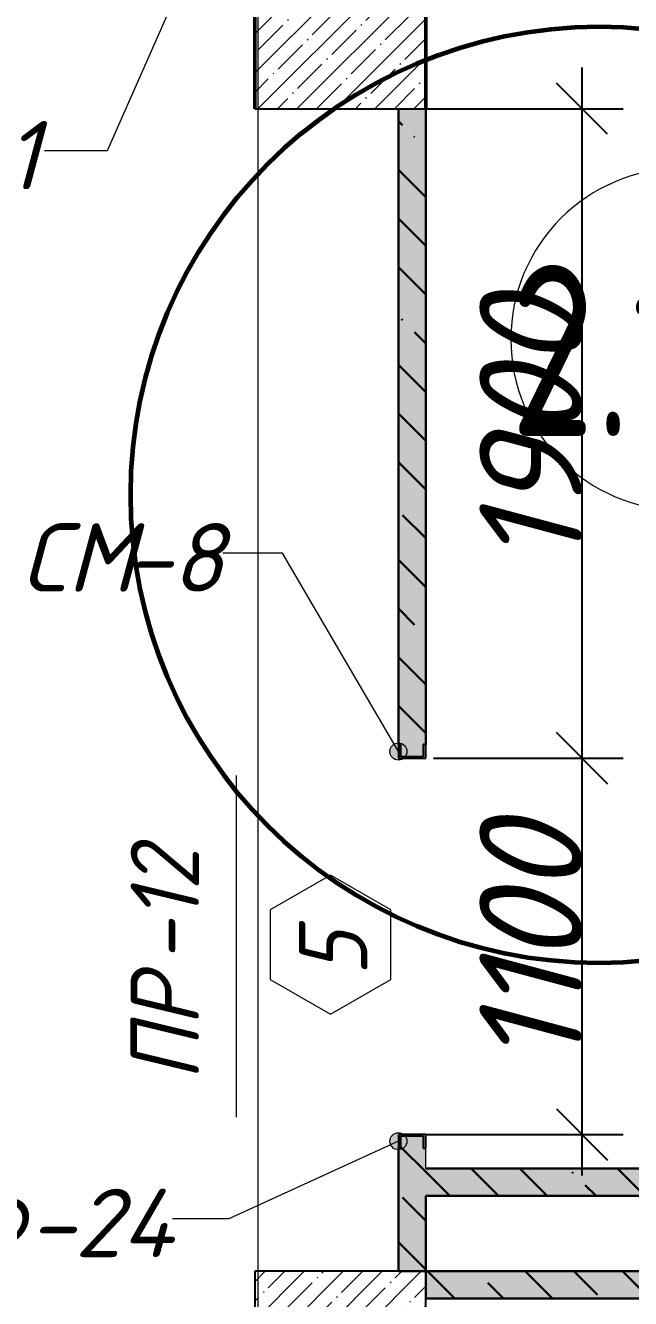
# Model space of a CAD drawing. Header units: millimetres. Extents: x 12986 to 523328, y -9759 to 30092.
# Drawn here: x 319076 to 320846, y 20354 to 24077 of the extents above; entities that cross this region are included whole.
import ezdxf

# ---------------------------------------------------------------- set-up
doc = ezdxf.new("R2010")
doc.units = ezdxf.units.MM
for name, color, linetype, lineweight in [('0) ПГП', 1, 'Continuous', 30), ('2) Расчет', 1, 'Continuous', 30), ('A-ANNO-DIMS', 7, 'Continuous', 9), ('A-AREA-IDEN', 7, 'Continuous', 9), ('A-DETL-1', 7, 'Continuous', 50), ('A-DOOR-IDEN', 7, 'Continuous', 9), ('A-GENM-1', 7, 'Continuous', 25), ('A-GENM-IDEN', 7, 'Continuous', 9), ('A-WALL-FNSH-4', 250, 'Continuous', 13), ('S-COLS-1', 7, 'Continuous', 5), ('S-COLS-2', 7, 'Continuous', 25), ('Оси-1', 7, 'Continuous', 20)]:
    doc.layers.add(name, color=color, linetype=linetype, lineweight=lineweight)
doc.layers.add('0)Допникки кружки', color=7, linetype='Continuous', plot=False)
doc.styles.add('ISOCPEUR_I_2', font='isocpeui.ttf', dxfattribs={"height": 300})
doc.styles.add('ISOCPEUR_I_4', font='isocpeui.ttf', dxfattribs={"width": 0.9, "height": 300})
doc.styles.add('СПДС', font='ГОСТ тип А.ttf', dxfattribs={"width": 0.9})
doc.dimstyles.new('ISO-2_0_0_9К_СРЕДНИЙ_2', dxfattribs={"dimscale": 304.8, "dimtxt": 199.196235, "dimasz": 0.492126, "dimexe": 0.393701, "dimexo": 0, "dimgap": 0, "dimtad": 1, "dimdec": 0, "dimzin": 0, "dimdsep": 46, "dimtxsty": 'ISOCPEUR_I_2', "dimblk1": 'OBLIQUE', "dimblk2": 'OBLIQUE', "dimsah": 1, "dimcen": 0.09, "dimdle": 0.393701, "dimazin": 0, "dimtfac": 1, "dimtdec": 4, "dimtix": 1, "dimtmove": 0, "dimatfit": 3, "dimfxl": 1, "dimtvp": 1, "dimtolj": 1, "dimtzin": 0, "dimarcsym": 2})
pattern_1 = [(50, (239096.85, -2765.93), (72.873764, -6.37607), [7.62, -83.82]), (355, (239096.85, -2765.93), (-14.09699, 76.422444), [6.096, -67.056]), (100.451, (239102.924, -2766.464), (58.776964, 70.04687), [6.476, -71.236]), (46.184, (239096.85, -2745.61), (108.43142, -16.81745), [11.43, -125.73]), (96.636, (239105.89, -2747.01), (94.961, 98.97089), [9.714, -106.854]), (351.184, (239096.85, -2745.61), (94.96227, 98.97018), [9.144, -100.584]), (21, (239107.01, -2750.69), (60.64565, -40.906537), [7.62, -83.82]), (326, (239107.01, -2750.69), (24.72083, 73.67493), [6.096, -67.056]), (71.451, (239112.065, -2754.1), (85.36689, 32.768737), [6.476, -71.236]), (37.5, (239096.85, -2765.933), (1.235525, 33.8224325), [3.353, -62.89, 3.353, -64.719, -67.31]), (37.5, (239096.85, -2765.933), (1.235525, 33.8224325), [-134.315, 3.353, -63.957]), (7.5, (239096.85, -2765.933), (26.728146, 40.07255), [3.353, -35.458, 3.353, -61.366, -25.654]), (7.5, (239096.85, -2765.933), (26.728146, 40.07255), [-103.53, 3.353, -22.301]), (327.5, (239074.194, -2765.933), (54.2363175, -2.292117), [3.353, -22.047, 3.353, -75.895, -105.156]), (327.5, (239074.194, -2765.933), (54.2363175, -2.292117), [-104.648, 3.353, -101.803]), (317.5, (239064.034, -2765.933), (59.25158, 10.17014), [3.353, -29.667, 3.353, -49.276, -74.676]), (317.5, (239064.034, -2765.933), (59.25158, 10.17014), [-85.649, 3.353, -71.323])]
pattern_2 = [(135, (239096.85, -2765.93), (-142.5612, -142.5612), []), (135, (239239.41, -2765.93), (-142.5612, -142.5612), [252.016, -50.403, 3.353, -47.05])]
pattern_3 = [(45, (239096.85, -2765.93), (-57.02463, 57.02463), []), (45, (239153.876, -2765.93), (-57.02463, 57.02463), [100.806, -20.161, 3.353, -16.808])]

# ---------------------------------------------------------------- blocks, each defined once
blk = doc.blocks.new('Фахверк_СКБ_Швеллер - Ф-24_80х3550 h-28622679-АР1_1_Кладочный план 2 этажа')
at = {"layer": 'A-GENM-1'}
for p, q in [((165, 40), (125, 40)), ((125, 40), (125, -40)), ((165, 32.6), (165, 40)), ((129.5, 32.6), (165, 32.6)), ((129.5, -32.6), (129.5, 32.6)), ((165, -32.6), (129.5, -32.6)), ((165, -40), (165, -32.6)), ((125, -40), (165, -40))]:
    blk.add_line(p, q, dxfattribs=at)
blk = doc.blocks.new('Фахверк_СКБ_Швеллер_Тип 2 - СМ-8_80х2180h-30702245-АР1_1_Кладочный план 2 этажа')
at = {"layer": 'A-GENM-1'}
for p, q in [((165, 40), (125, 40)), ((125, 40), (125, -40)), ((165, 32.6), (165, 40)), ((129.5, 32.6), (165, 32.6)), ((129.5, -32.6), (129.5, 32.6)), ((165, -32.6), (129.5, -32.6)), ((165, -40), (165, -32.6)), ((125, -40), (165, -40))]:
    blk.add_line(p, q, dxfattribs=at)
blk = doc.blocks.new('_Oblique')
at = {"color": 0, "linetype": 'ByBlock', "lineweight": -2}
blk.add_line((-0.5, -0.5), (0.5, 0.5), dxfattribs=at)
blk = doc.blocks.new('*D2343')
at = {"layer": 'A-ANNO-DIMS', "color": 0, "lineweight": -2, "transparency": 16777216}
for p, q in [((320703.7, 20714.1), (320703.7, 22054.1)), ((320269.5, 21934.1), (320823.7, 21934.1)), ((320246.9, 20834.1), (320823.7, 20834.1))]:
    blk.add_line(p, q, dxfattribs=at)
at = {"layer": 'Defpoints', "color": 0, "transparency": 16777216}
for p in [(320269.5, 21934.1), (320703.7, 21934.1), (320246.9, 20834.1)]:
    blk.add_point(p, dxfattribs=at)
at = {"layer": 'A-ANNO-DIMS', "color": 0, "lineweight": -2, "transparency": 16777216, "xscale": 150, "yscale": 150, "zscale": 150}
for p, rotation in [((320703.7, 21934.1), 90), ((320703.7, 20834.1), 270)]:
    blk.add_blockref('_Oblique', p, dxfattribs=dict(at, rotation=rotation))
at = {"layer": 'A-ANNO-DIMS', "color": 0, "transparency": 16777216, "insert": (320553.7, 21384.1), "char_height": 300, "width": 514.846, "attachment_point": 5, "rotation": 90, "style": 'ISOCPEUR_I_2'}
blk.add_mtext('\\A1;1100', dxfattribs=at)
blk = doc.blocks.new('*D2344')
at = {"layer": 'A-ANNO-DIMS', "color": 0, "lineweight": -2, "transparency": 16777216}
for p, q in [((320703.7, 21814.1), (320703.7, 23954.1)), ((320246.9, 23834.1), (320823.7, 23834.1)), ((320269.5, 21934.1), (320823.7, 21934.1))]:
    blk.add_line(p, q, dxfattribs=at)
at = {"layer": 'Defpoints', "color": 0, "transparency": 16777216}
for p in [(320246.9, 23834.1), (320703.7, 23834.1), (320269.5, 21934.1)]:
    blk.add_point(p, dxfattribs=at)
at = {"layer": 'A-ANNO-DIMS', "color": 0, "lineweight": -2, "transparency": 16777216, "xscale": 150, "yscale": 150, "zscale": 150}
for p, rotation in [((320703.7, 23834.1), 90), ((320703.7, 21934.1), 270)]:
    blk.add_blockref('_Oblique', p, dxfattribs=dict(at, rotation=rotation))
at = {"layer": 'A-ANNO-DIMS', "color": 0, "transparency": 16777216, "insert": (320553.7, 22884.1), "char_height": 300, "width": 560.814, "attachment_point": 5, "rotation": 90, "style": 'ISOCPEUR_I_2'}
blk.add_mtext('\\A1;1900', dxfattribs=at)
blk = doc.blocks.new('AAR_СКБ_Марка_Двери_Перемычка и проем - Марка перемычки и проема-25306769-АР1_1_Кладочный план 2 этажа')
at = {"layer": 'A-DOOR-IDEN'}
for p, q in [((-5, 0), (5, 0)), ((-0.968, -0.984), (-1.986, -2.747)), ((1.067, -0.984), (-0.968, -0.984)), ((2.085, -2.747), (1.067, -0.984)), ((-1.986, -2.747), (-0.968, -4.509)), ((1.067, -4.509), (2.085, -2.747)), ((-0.968, -4.509), (1.067, -4.509))]:
    blk.add_line(p, q, dxfattribs=at)
blk = doc.blocks.new('Марка_Помещения - Номер-25198446-Объем проектирования 2 этажа')
at = {"layer": 'A-AREA-IDEN'}
for start, end in [(360, 180), (180, 360)]:
    blk.add_arc((0, 0), 2.5, start, end, dxfattribs=at)

msp = doc.modelspace()

# ---------------------------------------------------------------- hatches: boundary and pattern name
at = {"layer": '0) ПГП'}
h = msp.add_hatch(dxfattribs=at)
h.set_pattern_fill('FP_25', color=256, style=0, pattern_type=2)
h.set_pattern_definition(pattern_1)
h.paths.add_polyline_path([(320166.85077, 20434.06718), (320246.85077, 20434.06718), (320246.85077, 20794.06718), (320239.45077, 20794.06718), (320239.45077, 20829.56718), (320174.25077, 20829.56718), (320174.25077, 20794.06718), (320166.85077, 20794.06718)], flags=0)
h.paths.add_polyline_path([(320174.25077, 21938.56717), (320239.45077, 21938.56717), (320239.45077, 21974.06717), (320246.85077, 21974.06717), (320246.85077, 23834.06718), (320166.85077, 23834.06718), (320166.85077, 21974.06717), (320174.25077, 21974.06717)], flags=0)
h = msp.add_hatch(dxfattribs=at)
h.set_pattern_fill('FP_26', color=256, style=0, pattern_type=2)
h.set_pattern_definition(pattern_2)
h.paths.add_polyline_path([(320166.85077, 20434.06718), (320246.85077, 20434.06718), (320246.85077, 20794.06718), (320239.45077, 20794.06718), (320239.45077, 20829.56718), (320174.25077, 20829.56718), (320174.25077, 20794.06718), (320166.85077, 20794.06718)], flags=0)
h.paths.add_polyline_path([(320174.25077, 21938.56717), (320239.45077, 21938.56717), (320239.45077, 21974.06717), (320246.85077, 21974.06717), (320246.85077, 23834.06718), (320166.85077, 23834.06718), (320166.85077, 21974.06717), (320174.25077, 21974.06717)], flags=0)
h = msp.add_hatch(dxfattribs=at)
h.set_pattern_fill('FP_25', color=256, style=0, pattern_type=2)
h.set_pattern_definition(pattern_1)
h.paths.add_polyline_path([(320246.85077, 20654.06717), (323196.85077, 20654.06717), (323196.85077, 20734.06717), (320246.85077, 20734.06717)], flags=0)
h = msp.add_hatch(dxfattribs=at)
h.set_pattern_fill('FP_26', color=256, style=0, pattern_type=2)
h.set_pattern_definition(pattern_2)
h.paths.add_polyline_path([(320246.85077, 20654.06717), (323196.85077, 20654.06717), (323196.85077, 20734.06717), (320246.85077, 20734.06717)], flags=0)
h = msp.add_hatch(dxfattribs=at)
h.set_pattern_fill('FP_25', color=256, style=0, pattern_type=2)
h.set_pattern_definition(pattern_1)
h.paths.add_polyline_path([(323196.85077, 20354.06718), (323196.85077, 20434.06718), (320246.85077, 20434.06718), (320246.85077, 20354.06718), (321739.58519, 20354.06718)], flags=0)
h = msp.add_hatch(dxfattribs=at)
h.set_pattern_fill('FP_26', color=256, style=0, pattern_type=2)
h.set_pattern_definition(pattern_2)
h.paths.add_polyline_path([(323196.85077, 20354.06718), (323196.85077, 20434.06718), (320246.85077, 20434.06718), (320246.85077, 20354.06718), (321739.58519, 20354.06718)], flags=0)
at = {"layer": 'A-GENM-IDEN'}
h = msp.add_hatch(color=256, dxfattribs=at)
edge = h.paths.add_edge_path(flags=0)
edge.add_arc((320166.85077, 21954.06717), 25, 0, 360)
h = msp.add_hatch(color=256, dxfattribs=at)
edge = h.paths.add_edge_path(flags=0)
edge.add_arc((320166.85077, 20814.06718), 25, 0, 360)
at = {"layer": 'S-COLS-1'}
h = msp.add_hatch(dxfattribs=at)
h.set_pattern_fill('FP_7', color=256, style=0, pattern_type=2)
h.set_pattern_definition(pattern_3)
h.paths.add_polyline_path([(319746.85081, 23834.06718), (320246.85081, 23834.06718), (320246.85081, 24334.06718), (319746.85081, 24334.06718), (319746.85081, 24134.06718)], flags=0)
h = msp.add_hatch(dxfattribs=at)
h.set_pattern_fill('FP_7', color=256, style=0, pattern_type=2)
h.set_pattern_definition(pattern_3)
h.paths.add_polyline_path([(320207.31956, 19934.06718), (320246.85081, 19934.06718), (320246.85081, 20434.06718), (319746.85081, 20434.06718), (319746.85081, 19934.06718)], flags=0)

# ---------------------------------------------------------------- linework, layer by layer
at = {"layer": '0) ПГП'}
for p, q in [((320166.85077, 23834.06718), (320166.85077, 21974.06717)), ((321966.85077, 20734.06717), (320246.85077, 20734.06717)), ((320246.85077, 20354.06718), (320246.85077, 20654.06717)), ((320246.85077, 20354.06718), (323196.85077, 20354.06718))]:
    msp.add_line(p, q, dxfattribs=at)
at = {"layer": '0)Допникки кружки', "color": 6, "lineweight": 60}
msp.add_circle((320753.48707, 22704.62621), 1369.38563, dxfattribs=at)
at = {"layer": '2) Расчет'}
for p, q in [((320246.85077, 21974.06717), (320246.85077, 23834.06718)), ((320166.85077, 20794.06718), (320166.85077, 20434.06718)), ((320246.85077, 20654.06717), (323196.85077, 20654.06717)), ((323196.85077, 20434.06718), (320166.85077, 20434.06718))]:
    msp.add_line(p, q, dxfattribs=at)
at = {"layer": 'A-DETL-1'}
for p, q in [((320246.85081, 23834.06718), (320246.85081, 24334.06718)), ((319746.85081, 24134.06718), (319746.85081, 23834.06718))]:
    msp.add_line(p, q, dxfattribs=at)
at = {"layer": 'A-GENM-IDEN'}
for p, q in [((319499.18416, 24128.06718), (319315.60121, 23710.48384)), ((319315.60121, 23710.48384), (319132.01826, 23710.48384)), ((319827.48627, 22533.9955), (319653.12681, 22533.9955)), ((320166.85077, 21954.06717), (319827.48627, 22533.9955)), ((320166.85077, 20814.06718), (319671.42094, 20587.41621)), ((319671.42094, 20587.41621), (319506.19796, 20587.41621))]:
    msp.add_line(p, q, dxfattribs=at)
for centre in [(320166.85077, 21954.06717), (320166.85077, 20814.06718)]:
    msp.add_circle(centre, 25, dxfattribs=at)
at = {"layer": 'A-WALL-FNSH-4'}
for p, q in [((320246.85077, 23834.06718), (320166.85077, 23834.06718)), ((320246.85077, 20734.06717), (320246.85077, 20794.06718))]:
    msp.add_line(p, q, dxfattribs=at)
at = {"layer": 'S-COLS-2'}
for p, q in [((319746.85081, 23834.06718), (320246.85081, 23834.06718)), ((320246.85081, 20434.06718), (319746.85081, 20434.06718)), ((319746.85081, 20434.06718), (319746.85081, 19934.06718)), ((320246.85081, 19934.06718), (320246.85081, 20434.06718))]:
    msp.add_line(p, q, dxfattribs=at)
at = {"layer": 'Оси-1'}
msp.add_line((319756.85078, -6915.9327), (319756.85078, 25849.21334), dxfattribs=at)

# ---------------------------------------------------------------- block references
at = {"layer": 'A-AREA-IDEN', "xscale": 199.9999999999999, "yscale": 199.9999999999999, "zscale": 199.9999999999999}
msp.add_blockref('Марка_Помещения - Номер-25198446-Объем проектирования 2 этажа', (320995.50332, 23159.90969), dxfattribs=at)
at = {"layer": 'A-DOOR-IDEN', "xscale": 99.99999999999993, "yscale": 99.99999999999993, "zscale": 99.99999999999993, "rotation": 90.00000000000007}
msp.add_blockref('AAR_СКБ_Марка_Двери_Перемычка и проем - Марка перемычки и проема-25306769-АР1_1_Кладочный план 2 этажа', (319693.39031, 21384.06718), dxfattribs=at)
at = {"layer": 'A-GENM-1'}
for name, p, rotation in [('Фахверк_СКБ_Швеллер_Тип 2 - СМ-8_80х2180h-30702245-АР1_1_Кладочный план 2 этажа', (320206.85077, 21809.06717), 90), ('Фахверк_СКБ_Швеллер - Ф-24_80х3550 h-28622679-АР1_1_Кладочный план 2 этажа', (320206.85077, 20959.06718), 270)]:
    msp.add_blockref(name, p, dxfattribs=dict(at, rotation=rotation))

# ---------------------------------------------------------------- texts
at = {"layer": 'A-AREA-IDEN', "insert": (320493.73702, 23377.0283), "char_height": 500, "width": 1255.442625, "attachment_point": 1, "style": 'СПДС'}
msp.add_mtext('2.14', dxfattribs=at)
at = {"layer": 'A-DOOR-IDEN', "insert": (319876.03168, 21297.86865), "char_height": 200, "width": 158.734125, "attachment_point": 1, "rotation": 90, "style": 'ISOCPEUR_I_2'}
msp.add_mtext('\\fISOCPEUR|b0|i1|c204|p34|;\\W.9;5', dxfattribs=at)
at = {"layer": 'A-GENM-IDEN', "char_height": 200, "attachment_point": 1, "style": 'ISOCPEUR_I_2'}
for s, insert, width in [('-11', (318780.28377, 23798.09842), 389.620125), ('СМ', (319063.76743, 22621.61008), 367.9745625), ('-8', (319367.37681, 22621.61008), 317.46825), ('\\fISOCPEUR|b0|i1|c204|p34|;\\W.9;Ф', (318893.29796, 20675.03079), 230.886), ('-24', (319083.79796, 20675.03079), 505.063125)]:
    msp.add_mtext(s, dxfattribs=dict(at, insert=insert, width=width))
at = {"layer": 'A-GENM-IDEN', "char_height": 200, "attachment_point": 1, "rotation": 90, "style": 'ISOCPEUR_I_4'}
for s, insert, width in [('-12', (319384.10145, 21335.24058), 481.0125), ('ПР', (319384.10145, 20991.28225), 416.8775)]:
    msp.add_mtext(s, dxfattribs=dict(at, insert=insert, width=width))

# ---------------------------------------------------------------- dimensions: what is measured, and where the dimension line sits
at = {"layer": 'A-ANNO-DIMS'}
for base, p1, p2, override, picture, middle in [((320703.66688, 23834.06718), (320269.51212, 21934.06718), (320246.85081, 23834.06718), {"dimpost": '<>', "dimfxl": 1900.135136}, '*D2344', (320553.66688, 22884.06718)), ((320703.66688, 21934.06718), (320246.85077, 20834.06718), (320269.51212, 21934.06718), {"dimpost": '<>', "dimfxl": 1100.233401}, '*D2343', (320553.66688, 21384.06718))]:
    dim = msp.add_linear_dim(base=base, p1=p1, p2=p2, angle=90, dimstyle='ISO-2_0_0_9К_СРЕДНИЙ_2', override=override, dxfattribs=at)
    dim.commit()
    dim.dimension.update_dxf_attribs({"geometry": picture, "text_midpoint": middle})

doc.saveas('drawing.dxf')
